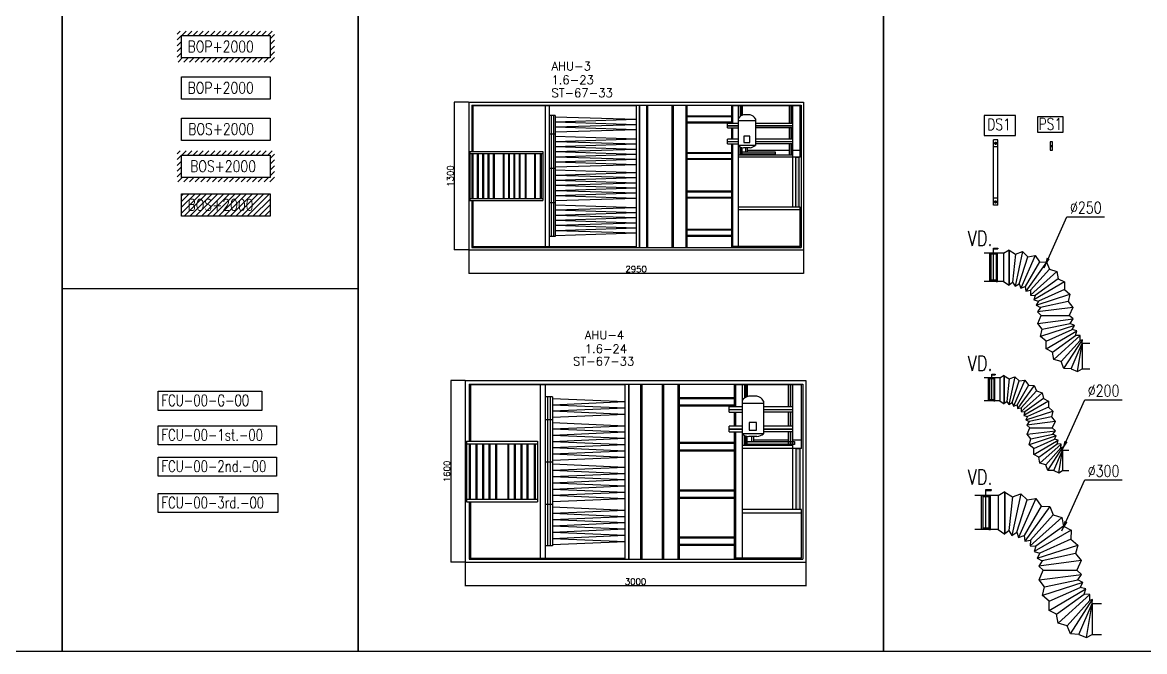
# Model space of a CAD drawing. Extents: x 462150 to 584251, y 35809 to 87318.
# Drawn here: x 555608 to 565491, y 73764 to 79301 of the extents above; entities that cross this region are included whole.
import ezdxf

# ---------------------------------------------------------------- set-up
doc = ezdxf.new("R2010")
doc.units = 0
doc.header["$LTSCALE"] = 500
doc.header["$MEASUREMENT"] = 0
doc.linetypes.add('HIDDEN', pattern=[0.375, 0.25, -0.125])
for name, color, linetype in [('AC-EQUIPMENT', 230, 'Continuous'), ('AC-SUPPORT', 124, 'Continuous'), ('AC-TEXT', 7, 'Continuous'), ('AC.REF.1ST.', 200, 'Continuous'), ('AC.REF.2ND.', 100, 'Continuous'), ('AC.REF.3RD.', 146, 'Continuous'), ('AC.REF.GR.', 222, 'Continuous'), ('BOTOM-OF-D-F-G', 7, 'Continuous'), ('EQP', 1, 'Continuous'), ('M_A_H_ARROW', 2, 'Continuous'), ('M_FLX', 2, 'Continuous'), ('MFP-TEXT', 11, 'Continuous'), ('PL-W-DIM', 161, 'Continuous'), ('PL-W-TEXT', 7, 'Continuous'), ('Text', 50, 'Continuous')]:
    doc.layers.add(name, color=color, linetype=linetype)
doc.styles.add('PL-W-DIM', font='romanc.shx', dxfattribs={"height": 55})
doc.styles.add('PL-W-TEXT1', font='romanc.shx', dxfattribs={"height": 0.3})
doc.styles.add('ROMANS', font='romans.shx', dxfattribs={"width": 0.8, "height": 100})
doc.styles.add('SECOND fainl$0$ROMANS', font='ROMANS.shx', dxfattribs={"width": 0.7, "height": 100})
doc.dimstyles.new('PL-W-DIM', dxfattribs={"dimscale": 0, "dimtxt": 55, "dimasz": 1, "dimexe": 2, "dimexo": 2, "dimgap": 10, "dimtad": 1, "dimdec": 0, "dimrnd": 5, "dimzin": 1, "dimdsep": 46, "dimtxsty": 'PL-W-DIM', "dimcen": 1, "dimdle": 0.025, "dimclrd": 256, "dimclre": 256, "dimclrt": 256, "dimadec": 0, "dimazin": 0, "dimtfac": 5, "dimtdec": 0, "dimtofl": 0, "dimtmove": 2, "dimatfit": 3, "dimfxl": 0, "dimtolj": 1, "dimtzin": 0, "dimarcsym": 0})
doc.dimstyles.new('SECOND fainl$0$DIM-100', dxfattribs={"dimscale": 100, "dimtxt": 100, "dimasz": 0.9, "dimexe": 0.3, "dimexo": 0.3, "dimgap": 0.3, "dimtad": 1, "dimdec": 0, "dimrnd": 10, "dimzin": 0, "dimdsep": 46, "dimtxsty": 'SECOND fainl$0$ROMANS', "dimcen": 0, "dimdle": 2, "dimclrd": 30, "dimclre": 30, "dimclrt": 7, "dimadec": 0, "dimazin": 0, "dimtfac": 1, "dimtdec": 0, "dimtix": 1, "dimtmove": 2, "dimatfit": 3, "dimfxl": 0, "dimtolj": 1, "dimtzin": 0, "dimarcsym": 0})

# ---------------------------------------------------------------- blocks, each defined once
blk = doc.blocks.new('77')
at = {"layer": 'AC-SUPPORT'}
h = blk.add_hatch(color=256, dxfattribs=at)
edge = h.paths.add_edge_path()
edge.add_ellipse((-0.2, 0.5), major_axis=(7.43, 7.43), ratio=1, start_angle=133.56712, end_angle=313.56712, ccw=False)
edge.add_ellipse((-0.2, 0.5), major_axis=(7.43, 7.43), ratio=1, start_angle=-46.43288, end_angle=133.56712, ccw=False)
at = {"layer": 'AC-SUPPORT', "linetype": 'HIDDEN'}
blk.add_lwpolyline([(35.6, 10.4), (35.6, -9.8), (-38.9, -9.8), (-38.9, 10.4)], close=True, dxfattribs=at)
blk = doc.blocks.new('R200')
for p, q in [((-26.9, -191.7), (-26.9, 34.3)), ((-26.9, 34.3), (3.7, 34.3)), ((-26.9, 28.6), (3.7, 28.6)), ((3.7, 34.3), (3.7, 28.6)), ((-9.1, -8.3), (-44.7, -8.3)), ((-9.1, -191.7), (-44.7, -191.7))]:
    blk.add_line(p, q)
for points in [[(-53.8, -200), (-53.8, 0), (-44.7, 0), (-44.7, -200)], [(0, -200), (0, 0), (-9.1, 0), (-9.1, -200)]]:
    blk.add_lwpolyline(points, close=True)
blk = doc.blocks.new('*D559')
at = {"layer": 'Defpoints', "color": 0}
for p in [(559413.6, 78599.6), (559538.3, 78599.6), (559538.3, 77299.6)]:
    blk.add_point(p, dxfattribs=at)
at = {"layer": 'PL-W-DIM', "lineweight": -2}
for p, q in [((559536.3, 78599.6), (559411.6, 78599.6)), ((559413.6, 77300.6), (559413.6, 78598.6)), ((559536.3, 77299.6), (559411.6, 77299.6))]:
    blk.add_line(p, q, dxfattribs=at)
at = {"layer": 'PL-W-DIM'}
for points in [[(559413.4, 78598.6), (559413.7, 78598.6), (559413.6, 78599.6)], [(559413.4, 77300.6), (559413.7, 77300.6), (559413.6, 77299.6)]]:
    blk.add_solid(points, dxfattribs=at)
at = {"layer": 'PL-W-DIM', "insert": (559376.1, 77949.6), "char_height": 55, "attachment_point": 5, "rotation": 90, "style": 'PL-W-DIM'}
blk.add_mtext('\\A1;1300', dxfattribs=at)
blk = doc.blocks.new('*D560')
at = {"layer": 'Defpoints', "color": 0}
for p in [(559383.5, 76149.8), (559508.2, 76149.8), (559508.2, 74549.6)]:
    blk.add_point(p, dxfattribs=at)
at = {"layer": 'PL-W-DIM', "lineweight": -2}
for p, q in [((559506.2, 76149.8), (559381.5, 76149.8)), ((559383.5, 74550.6), (559383.5, 76148.8)), ((559506.2, 74549.6), (559381.5, 74549.6))]:
    blk.add_line(p, q, dxfattribs=at)
at = {"layer": 'PL-W-DIM'}
for points in [[(559383.3, 76148.8), (559383.6, 76148.8), (559383.5, 76149.8)], [(559383.3, 74550.6), (559383.6, 74550.6), (559383.5, 74549.6)]]:
    blk.add_solid(points, dxfattribs=at)
at = {"layer": 'PL-W-DIM', "insert": (559346, 75349.7), "char_height": 55, "attachment_point": 5, "rotation": 90, "style": 'PL-W-DIM'}
blk.add_mtext('\\A1;1600', dxfattribs=at)
blk = doc.blocks.new('*D561')
at = {"layer": 'Defpoints', "color": 0}
for p in [(559508.2, 74549.6), (562507.8, 74549.8), (559508.2, 74342.4)]:
    blk.add_point(p, dxfattribs=at)
at = {"layer": 'PL-W-DIM', "lineweight": -2}
for p, q in [((559508.2, 74547.6), (559508.2, 74340.4)), ((562507.8, 74547.8), (562507.8, 74340.6)), ((562506.8, 74342.6), (559509.2, 74342.4))]:
    blk.add_line(p, q, dxfattribs=at)
at = {"layer": 'PL-W-DIM'}
for points in [[(559509.2, 74342.6), (559509.2, 74342.2), (559508.2, 74342.4)], [(562506.8, 74342.8), (562506.8, 74342.4), (562507.8, 74342.6)]]:
    blk.add_solid(points, dxfattribs=at)
at = {"layer": 'PL-W-DIM', "insert": (561008, 74380), "char_height": 55, "attachment_point": 5, "rotation": 0.00392, "style": 'PL-W-DIM'}
blk.add_mtext('\\A1;3000', dxfattribs=at)
blk = doc.blocks.new('*D562')
at = {"layer": 'Defpoints', "color": 0}
for p in [(559538.3, 77299.6), (562488.3, 77299.8), (559538.3, 77092.4)]:
    blk.add_point(p, dxfattribs=at)
at = {"layer": 'PL-W-DIM', "lineweight": -2}
for p, q in [((559538.3, 77297.6), (559538.3, 77090.4)), ((562488.3, 77297.8), (562488.3, 77090.6)), ((562487.3, 77092.6), (559539.3, 77092.4))]:
    blk.add_line(p, q, dxfattribs=at)
at = {"layer": 'PL-W-DIM'}
for points in [[(559539.3, 77092.6), (559539.3, 77092.3), (559538.3, 77092.4)], [(562487.3, 77092.8), (562487.3, 77092.4), (562488.3, 77092.6)]]:
    blk.add_solid(points, dxfattribs=at)
at = {"layer": 'PL-W-DIM', "insert": (561013.3, 77130), "char_height": 55, "attachment_point": 5, "rotation": 0.00324, "style": 'PL-W-DIM'}
blk.add_mtext('\\A1;2950', dxfattribs=at)

msp = doc.modelspace()

# ---------------------------------------------------------------- hatches: boundary and pattern name
h = msp.add_hatch()
h.set_pattern_fill('ANSI31', color=256, scale=285.714286, style=0)
h.set_pattern_definition([(45, (540670.135, 87038.92), (-25.253814, 25.253814), [])])
h.paths.add_polyline_path([(557827.3, 79224.4), (556971.6, 79224.4), (556971.6, 78951.8), (557827.3, 78951.8)])
h.paths.add_polyline_path([(557789.2, 79186.3), (557789.2, 78989.9), (557009.7, 78989.9), (557009.7, 79186.3)], flags=16)
h.paths.add_polyline_path([(557053.3, 79014.2), (557724.2, 79014.2), (557724.2, 79164.2), (557053.3, 79164.2)], flags=8)
h = msp.add_hatch()
h.set_pattern_fill('ANSI31', color=256, scale=285.714286, style=0)
h.set_pattern_definition([(45, (540670.135, 85985.86), (-25.253814, 25.253814), [])])
h.paths.add_polyline_path([(557827.3, 78171.3), (556971.6, 78171.3), (556971.6, 77898.7), (557827.3, 77898.7)])
h.paths.add_polyline_path([(557789.2, 78133.3), (557789.2, 77936.8), (557009.7, 77936.8), (557009.7, 78133.3)], flags=16)
h.paths.add_polyline_path([(557053.3, 77961.1), (557724.2, 77961.1), (557724.2, 78111.1), (557053.3, 78111.1)], flags=8)
h = msp.add_hatch()
h.set_pattern_fill('ANSI31', color=256, scale=285.714286, style=0)
h.set_pattern_definition([(45, (540670.135, 84871.574), (-25.253814, 25.253814), [])])
h.paths.add_polyline_path([(557789.2, 77792.8), (557009.7, 77792.8), (557009.7, 77596.4), (557789.2, 77596.4)])
h.paths.add_polyline_path([(557053.3, 77620.7), (557724.2, 77620.7), (557724.2, 77770.7), (557053.3, 77770.7)], flags=24)
at = {"layer": 'EQP'}
for points in [[(562236.3, 78143.3), (561928.6, 78143.3), (561928.6, 78163.3), (562236.3, 78163.3)], [(562445.7, 78114.7), (562445.7, 77676.7), (562418.4, 77676.7), (562418.4, 78114.7)], [(562408.8, 75588), (561968.5, 75588), (561968.5, 75612.5), (562408.8, 75612.5)], [(562455.5, 75552.7), (562455.5, 75013.7), (562421.8, 75013.7), (562421.8, 75552.7)]]:
    msp.add_hatch(color=256, dxfattribs=at).paths.add_polyline_path(points)

# ---------------------------------------------------------------- linework, layer by layer
msp.add_line((555958.7, 76959.3), (558565.6, 76959.3))
for points in [[(553351.8, 84745), (555958.7, 84745), (555958.7, 73764.2), (553351.8, 73764.2)], [(555958.7, 84745), (558565.6, 84745), (558565.6, 73764.2), (555958.7, 73764.2)], [(558565.6, 84745), (563191.5, 84745), (563191.5, 73764.2), (558565.6, 73764.2)], [(563191.5, 84745), (565798.4, 84745), (565798.4, 73764.2), (563191.5, 73764.2)]]:
    msp.add_lwpolyline(points, close=True)
at = {"layer": 'AC-SUPPORT'}
for p, q in [((564199.3, 78269.4, 0), (564159.3, 78269.4, 0)), ((564159.3, 77692.4, 0), (564159.3, 78269.4, 0)), ((564199.3, 78206.7, 0), (564159.3, 78206.7, 0)), ((564199.3, 77692.4, 0), (564199.3, 78269.4, 0)), ((564199.3, 77755.1, 0), (564159.3, 77755.1, 0)), ((564199.3, 77692.4, 0), (564159.3, 77692.4, 0))]:
    msp.add_line(p, q, dxfattribs=at)
at = {"layer": 'AC-SUPPORT', "const_width": 14.6, "elevation": 0}
for points in [[(564179.4, 78230.6, -1), (564179.4, 78245.2, -1)], [(564178.6, 77729.2, 1), (564178.6, 77714.6, 1)]]:
    msp.add_lwpolyline(points, format="xyb", close=True, dxfattribs=at)
at = {"layer": 'AC.REF.1ST.', "elevation": 0}
msp.add_lwpolyline([(556804.9, 75750.7), (557846.6, 75750.7), (557846.6, 75582.7), (556804.9, 75582.7)], close=True, dxfattribs=at)
at = {"layer": 'AC.REF.2ND.', "elevation": 0}
msp.add_lwpolyline([(556804.9, 75475), (557846.6, 75475), (557846.6, 75307), (556804.9, 75307)], close=True, dxfattribs=at)
at = {"layer": 'AC.REF.3RD.', "elevation": 0}
msp.add_lwpolyline([(556804.9, 75154.7), (557858.8, 75154.7), (557858.8, 74986.7), (556804.9, 74986.7)], close=True, dxfattribs=at)
at = {"layer": 'AC.REF.GR.', "elevation": 0}
msp.add_lwpolyline([(556804.9, 76054.8), (557716.8, 76054.8), (557716.8, 75886.8), (556804.9, 75886.8)], close=True, dxfattribs=at)
at = {"layer": 'BOTOM-OF-D-F-G', "color": 7, "elevation": 0}
for points in [[(557009.7, 79186.3), (557789.2, 79186.3), (557789.2, 78989.9), (557009.7, 78989.9)], [(557009.7, 78823.3), (557789.2, 78823.3), (557789.2, 78626.8), (557009.7, 78626.8)], [(557009.7, 78460.2), (557789.2, 78460.2), (557789.2, 78263.8), (557009.7, 78263.8)], [(557009.7, 78133.3), (557789.2, 78133.3), (557789.2, 77936.8), (557009.7, 77936.8)], [(557009.7, 77792.8), (557789.2, 77792.8), (557789.2, 77596.4), (557009.7, 77596.4)]]:
    msp.add_lwpolyline(points, close=True, dxfattribs=at)
at = {"layer": 'EQP'}
for p, q in [((559538.3, 78599.8), (559538.3, 77299.8)), ((559538.3, 78599.8), (562488.3, 78599.8)), ((559566.8, 78574.5), (559566.8, 78166.5)), ((559566.8, 78574.5), (562465.7, 78574.5)), ((559576.2, 78568.7), (559576.2, 78166.5)), ((561018.7, 78568.7), (559576.2, 78568.7)), ((560215.3, 77326.9), (560215.3, 78568.7)), ((560251.4, 77326.9), (560251.4, 78568.7)), ((561017.7, 77326.9), (561017.7, 78568.7)), ((561043, 77321.1), (561043, 78574.5)), ((561045.6, 77321.1), (561045.6, 78574.5)), ((561106.4, 77321.1), (561106.4, 78568.7)), ((561109, 77321.1), (561109, 78568.7)), ((561117.1, 77321.1), (561117.1, 78574.5)), ((561331.2, 77321.1), (561331.2, 78568.7)), ((561333.8, 77321.1), (561333.8, 78568.7)), ((561342, 77321.1), (561342, 78574.5)), ((561454.1, 77321.1), (561454.1, 78574.5)), ((561462.2, 77321.1), (561462.2, 78574.5)), ((561856.5, 78412.2), (561856.5, 78568.7)), ((561864.6, 78412.2), (561864.6, 78574.5)), ((562457.4, 78568.7), (561864.6, 78568.7)), ((561910.4, 78568.7), (561910.4, 77328.9)), ((561928.6, 78568.7), (561928.6, 78474.4)), ((561937.6, 78568.7), (561937.6, 78480.4)), ((561941.2, 78568.7), (561941.2, 78482.3)), ((561947.9, 78568.7), (561947.9, 78485.1)), ((562363.1, 78412.2), (562363.1, 78568.7)), ((562378.2, 78412.2), (562378.2, 78568.7)), ((562381.5, 78412.2), (562381.5, 78568.7)), ((562394.1, 77676.7), (562394.1, 78568.7)), ((562457.4, 78114.7), (562457.4, 78568.7)), ((562465.7, 78574.5), (562465.7, 77321.1)), ((562488.3, 78599.8), (562488.3, 77299.8)), ((560299.8, 78482.6), (560251.4, 78482.6)), ((560264.9, 78482.6), (560264.9, 77417)), ((560284.3, 78482.6), (560284.3, 77417)), ((560299.8, 78482.6), (560299.8, 77417)), ((560299.8, 78472), (561017.7, 78449.5)), ((561462.2, 78479.5), (561856.5, 78479.5)), ((561462.2, 78472.2), (561856.5, 78472.2)), ((562016.2, 78487.8), (561957.9, 78487.8)), ((562016.2, 78487.8), (561957.9, 78487.8)), ((560299.8, 78427), (561017.7, 78449.5)), ((560299.8, 78427), (561017.7, 78404.6)), ((560299.8, 78382.1), (561017.7, 78404.6)), ((560299.8, 78382.1), (561017.7, 78359.7)), ((561462.2, 78425.6), (561856.5, 78425.6)), ((561462.2, 78418.4), (561856.5, 78418.4)), ((561910.4, 78412.2), (561817.7, 78412.2)), ((561817.7, 78372.6), (561817.7, 78412.2)), ((561817.7, 78393.4), (561910.4, 78393.4)), ((561817.7, 78391.5), (561910.4, 78391.5)), ((561817.7, 78372.6), (561910.4, 78372.6)), ((561856.5, 78273), (561856.5, 78372.6)), ((561864.6, 78273), (561864.6, 78372.6)), ((562063.7, 78436.2), (561910.4, 78436.2)), ((562063.7, 78436.2), (561910.4, 78436.2)), ((562063.7, 78452.8), (562063.7, 78219)), ((562063.7, 78436.2), (562063.7, 78219)), ((562394.1, 78412.2), (562063.7, 78412.2)), ((562063.7, 78393.4), (562394.1, 78393.4)), ((562063.7, 78391.5), (562394.1, 78391.5)), ((562394.1, 78372.6), (562063.7, 78372.6)), ((562363.1, 78273), (562363.1, 78372.6)), ((562378.2, 78273), (562378.2, 78372.6)), ((562381.5, 78273), (562381.5, 78372.6)), ((560299.8, 78318.4), (560251.4, 78318.4)), ((560299.8, 78337.2), (561017.7, 78359.7)), ((560299.8, 78299.4), (561017.7, 78276.9)), ((560299.8, 78254.4), (561017.7, 78276.9)), ((561910.4, 78273), (561817.7, 78273)), ((561817.7, 78233.4), (561817.7, 78273)), ((562394.1, 78273), (562063.7, 78273)), ((560299.8, 78254.4), (561017.7, 78232)), ((560299.8, 78209.5), (561017.7, 78232)), ((560299.8, 78209.5), (561017.7, 78187)), ((560299.8, 78164.6), (561017.7, 78187)), ((561817.7, 78254.1), (561910.4, 78254.1)), ((561817.7, 78252.2), (561910.4, 78252.2)), ((561817.7, 78233.4), (561910.4, 78233.4)), ((561856.5, 77326.9), (561856.5, 78233.4)), ((561864.6, 77321.1), (561864.6, 78233.4)), ((562063.7, 78219), (561910.4, 78219)), ((562063.7, 78219), (561910.4, 78219)), ((561928.6, 78134.5), (561928.6, 78206.8)), ((561937.6, 78134.5), (561937.6, 78203.1)), ((561941.2, 78134.5), (561941.2, 78201.9)), ((561947.9, 78134.5), (561947.9, 78200.3)), ((562016.2, 78199), (561957.9, 78199)), ((562016.2, 78199), (561957.9, 78199)), ((561980.1, 78163.3), (561980.1, 78199)), ((561994.3, 78163.3), (561994.3, 78199)), ((562363.1, 78172.9), (561994.3, 78172.9)), ((562063.7, 78254.1), (562394.1, 78254.1)), ((562063.7, 78252.2), (562394.1, 78252.2)), ((562394.1, 78233.4), (562063.7, 78233.4)), ((562363.1, 78134.5), (562363.1, 78233.4)), ((562378.2, 78134.5), (562378.2, 78233.4)), ((562381.5, 78134.5), (562381.5, 78233.4)), ((562457.4, 78172.9), (562394.1, 78172.9)), ((559547.6, 78166.5), (559547.6, 77733.1)), ((559547.6, 78166.5), (560192, 78166.5)), ((559547.6, 78147.6), (560192, 78147.6)), ((559566.8, 78147.6), (559566.8, 77752)), ((559573.5, 78147.6), (559573.5, 77752)), ((559613.7, 78147.6), (559613.7, 77752)), ((559620.5, 78147.6), (559620.5, 77752)), ((559660.7, 78147.6), (559660.7, 77752)), ((559667.5, 78147.6), (559667.5, 77752)), ((559707.6, 78147.6), (559707.6, 77752)), ((559714.4, 78147.6), (559714.4, 77752)), ((559754.6, 78147.6), (559754.6, 77752)), ((559761.4, 78147.6), (559761.4, 77752)), ((559841.6, 78147.6), (559841.6, 77752)), ((559848.3, 78147.6), (559848.3, 77752)), ((559888.5, 78147.6), (559888.5, 77752)), ((559895.3, 78147.6), (559895.3, 77752)), ((559935.5, 78147.6), (559935.5, 77752)), ((559942.3, 78147.6), (559942.3, 77752)), ((559982.4, 78147.6), (559982.4, 77752)), ((559989.2, 78147.6), (559989.2, 77752)), ((560036.2, 78147.6), (560036.2, 77752)), ((560043, 78147.6), (560043, 77752)), ((560117, 78147.6), (560117, 77752)), ((560123.8, 78147.6), (560123.8, 77752)), ((560169, 78147.6), (560169, 77752)), ((560175.7, 78147.6), (560175.7, 77752)), ((560192, 78166.5), (560192, 77733.1)), ((560299.8, 78164.6), (561017.7, 78142.1)), ((560299.8, 78119.7), (561017.7, 78142.1)), ((560299.8, 78119.7), (561017.7, 78097.2)), ((560299.8, 78074.7), (561017.7, 78097.2)), ((560299.8, 78074.7), (561017.7, 78052.3)), ((561462.2, 78157.8), (561856.5, 78157.8)), ((561462.2, 78150.6), (561856.5, 78150.6)), ((561462.2, 78103.9), (561856.5, 78103.9)), ((561462.2, 78096.7), (561856.5, 78096.7)), ((562394.1, 78134.5), (561910.4, 78134.5)), ((562457.4, 78114.7), (561910.4, 78114.7)), ((560299.8, 78015.6), (560251.4, 78015.6)), ((560299.8, 78029.8), (561017.7, 78052.3)), ((560299.8, 78003.3), (561017.7, 77980.8)), ((560299.8, 77958.4), (561017.7, 77980.8)), ((560299.8, 77958.4), (561017.7, 77935.9)), ((560299.8, 77913.5), (561017.7, 77935.9)), ((560299.8, 77913.5), (561017.7, 77891)), ((560299.8, 77868.5), (561017.7, 77891)), ((560299.8, 77868.5), (561017.7, 77846.1)), ((560299.8, 77823.6), (561017.7, 77846.1)), ((560299.8, 77823.6), (561017.7, 77801.1)), ((560299.8, 77778.7), (561017.7, 77801.1)), ((560299.8, 77778.7), (561017.7, 77756.2)), ((561462.2, 77818.6), (561856.5, 77818.6)), ((561462.2, 77811.3), (561856.5, 77811.3)), ((559547.6, 77752), (560192, 77752)), ((559547.6, 77733.1), (560192, 77733.1)), ((559566.8, 77733.1), (559566.8, 77321.1)), ((559576.2, 77733.1), (559576.2, 77326.9)), ((560299.8, 77713.1), (560251.4, 77713.1)), ((560299.8, 77733.8), (561017.7, 77756.2)), ((560299.8, 77695.6), (561017.7, 77673.2)), ((561462.2, 77764.7), (561856.5, 77764.7)), ((561462.2, 77757.5), (561856.5, 77757.5)), ((560299.8, 77650.7), (561017.7, 77673.2)), ((560299.8, 77650.7), (561017.7, 77628.3)), ((560299.8, 77605.8), (561017.7, 77628.3)), ((560299.8, 77605.8), (561017.7, 77583.3)), ((560299.8, 77560.9), (561017.7, 77583.3)), ((562457.4, 77676.7), (561910.4, 77676.7)), ((562457.4, 77651.6), (561910.4, 77651.6)), ((562457.4, 77328.9), (562457.4, 77676.7)), ((560299.8, 77560.9), (561017.7, 77538.4)), ((560299.8, 77515.9), (561017.7, 77538.4)), ((560299.8, 77515.9), (561017.7, 77493.5)), ((560299.8, 77471), (561017.7, 77493.5)), ((561462.2, 77482.7), (561856.5, 77482.7)), ((560299.8, 77417), (560251.4, 77417)), ((560299.8, 77471), (561017.7, 77448.6)), ((560299.8, 77426.1), (561017.7, 77448.6)), ((561462.2, 77475.5), (561856.5, 77475.5)), ((561462.2, 77428.8), (561856.5, 77428.8)), ((561462.2, 77421.6), (561856.5, 77421.6)), ((559538.3, 77299.8), (562488.3, 77299.8)), ((559566.8, 77321.1), (562465.7, 77321.1)), ((561018.7, 77326.9), (559576.2, 77326.9)), ((562457.4, 77328.9), (561864.6, 77328.9)), ((559508.6, 76149.8), (559508.6, 74549.8)), ((559508.6, 76149.8), (562507.8, 76149.8)), ((559543.7, 76118.6), (559543.7, 75616.5)), ((559543.7, 76118.6), (562480.1, 76118.6)), ((559555.3, 76111.5), (559555.3, 75616.5)), ((560917.9, 76111.5), (559555.3, 76111.5)), ((560171.6, 74583.1), (560171.6, 76111.5)), ((560216, 74583.1), (560216, 76111.5)), ((560916.6, 74583.1), (560916.6, 76111.5)), ((560947.8, 74576), (560947.8, 76118.6)), ((560951, 74576), (560951, 76118.6)), ((561053.3, 74576), (561053.3, 76111.5)), ((561056.6, 74576), (561056.6, 76111.5)), ((561066.6, 74576), (561066.6, 76118.6)), ((561244.2, 74576), (561244.2, 76111.5)), ((561247.4, 74576), (561247.4, 76111.5)), ((561257.4, 74576), (561257.4, 76118.6)), ((561384.6, 74576), (561384.6, 76118.6)), ((561394.6, 74576), (561394.6, 76118.6)), ((561879.9, 75918.9), (561879.9, 76111.5)), ((561889.8, 75918.9), (561889.8, 76118.6)), ((562469.9, 76111.5), (561889.8, 76111.5)), ((561946.1, 76111.5), (561946.1, 74585.6)), ((561968.5, 76111.5), (561968.5, 75995.4)), ((561979.6, 76111.5), (561979.6, 76002.8)), ((561984.1, 76111.5), (561984.1, 76005.1)), ((561992.4, 76111.5), (561992.4, 76008.6)), ((562353.8, 75918.9), (562353.8, 76111.5)), ((562372.4, 75918.9), (562372.4, 76111.5)), ((562376.4, 75918.9), (562376.4, 76111.5)), ((562391.9, 75013.7), (562391.9, 76111.5)), ((562469.9, 75552.7), (562469.9, 76111.5)), ((562480.1, 76118.6), (562480.1, 74576)), ((562507.8, 76149.8), (562507.8, 74549.8)), ((560275.6, 76005.5), (560216, 76005.5)), ((560232.7, 76005.5), (560232.7, 74694.1)), ((560256.6, 76005.5), (560256.6, 74694.1)), ((560275.6, 76005.5), (560275.6, 74694.1)), ((561394.6, 76001.7), (561879.9, 76001.7)), ((562076.4, 76011.9), (562004.6, 76011.9)), ((562076.4, 76011.9), (562004.6, 76011.9)), ((560275.6, 75992.4), (560916.6, 75964.8)), ((560275.6, 75937.1), (560916.6, 75964.8)), ((560275.6, 75937.1), (560916.6, 75909.5)), ((560275.6, 75881.9), (560916.6, 75909.5)), ((561394.6, 75992.8), (561879.9, 75992.8)), ((561394.6, 75935.4), (561879.9, 75935.4)), ((561394.6, 75926.5), (561879.9, 75926.5)), ((561832, 75870.2), (561832, 75918.9)), ((561946.1, 75918.9), (561832, 75918.9)), ((562134.8, 75948.5), (561946.1, 75948.5)), ((562134.8, 75948.5), (561946.1, 75948.5)), ((562134.8, 75968.8), (562134.8, 75681.1)), ((562134.8, 75948.5), (562134.8, 75681.1)), ((562391.9, 75918.9), (562134.8, 75918.9)), ((560275.6, 75803.4), (560216, 75803.4)), ((560275.6, 75881.9), (560916.6, 75854.2)), ((560275.6, 75826.6), (560916.6, 75854.2)), ((561832, 75895.7), (561946.1, 75895.7)), ((561832, 75893.4), (561946.1, 75893.4)), ((561832, 75870.2), (561946.1, 75870.2)), ((561879.9, 75747.5), (561879.9, 75870.2)), ((561889.8, 75747.5), (561889.8, 75870.2)), ((562134.8, 75895.7), (562391.9, 75895.7)), ((562134.8, 75893.4), (562391.9, 75893.4)), ((562391.9, 75870.2), (562134.8, 75870.2)), ((562353.8, 75747.5), (562353.8, 75870.2)), ((562372.4, 75747.5), (562372.4, 75870.2)), ((562376.4, 75747.5), (562376.4, 75870.2)), ((560275.6, 75780), (560916.6, 75752.3)), ((560275.6, 75724.7), (560916.6, 75752.3)), ((560275.6, 75724.7), (560916.6, 75697.1)), ((561832, 75698.8), (561832, 75747.5)), ((561946.1, 75747.5), (561832, 75747.5)), ((561832, 75724.3), (561946.1, 75724.3)), ((561832, 75722), (561946.1, 75722)), ((562391.9, 75747.5), (562134.8, 75747.5)), ((562134.8, 75724.3), (562391.9, 75724.3)), ((562134.8, 75722), (562391.9, 75722)), ((559520.1, 75616.5), (559520.1, 75083.1)), ((559520.1, 75616.5), (560142.9, 75616.5)), ((560142.9, 75616.5), (560142.9, 75083.1)), ((560275.6, 75669.4), (560916.6, 75697.1)), ((560275.6, 75669.4), (560916.6, 75641.8)), ((560275.6, 75614.1), (560916.6, 75641.8)), ((560275.6, 75614.1), (560916.6, 75586.5)), ((561394.6, 75605.8), (561879.9, 75605.8)), ((561832, 75698.8), (561946.1, 75698.8)), ((561879.9, 74583.1), (561879.9, 75698.8)), ((561889.8, 74576), (561889.8, 75698.8)), ((562134.8, 75681.1), (561946.1, 75681.1)), ((562134.8, 75681.1), (561946.1, 75681.1)), ((561968.5, 75577.1), (561968.5, 75666.1)), ((561979.6, 75577.1), (561979.6, 75661.5)), ((561984.1, 75577.1), (561984.1, 75660.1)), ((561992.4, 75577.1), (561992.4, 75658.1)), ((562076.4, 75656.5), (562004.6, 75656.5)), ((562076.4, 75656.5), (562004.6, 75656.5)), ((562032, 75612.5), (562032, 75656.5)), ((562049.5, 75612.5), (562049.5, 75656.5)), ((562353.8, 75624.4), (562049.5, 75624.4)), ((562391.9, 75698.8), (562134.8, 75698.8)), ((562353.8, 75577.1), (562353.8, 75698.8)), ((562372.4, 75577.1), (562372.4, 75698.8)), ((562376.4, 75577.1), (562376.4, 75698.8)), ((562469.9, 75624.4), (562391.9, 75624.4)), ((559520.1, 75593.2), (560142.9, 75593.2)), ((559543.7, 75593.2), (559543.7, 75106.3)), ((559552, 75593.2), (559552, 75106.3)), ((559601.5, 75593.2), (559601.5, 75106.3)), ((559609.8, 75593.2), (559609.8, 75106.3)), ((559659.3, 75593.2), (559659.3, 75106.3)), ((559667.6, 75593.2), (559667.6, 75106.3)), ((559717.1, 75593.2), (559717.1, 75106.3)), ((559725.4, 75593.2), (559725.4, 75106.3)), ((559774.9, 75593.2), (559774.9, 75106.3)), ((559783.2, 75593.2), (559783.2, 75106.3)), ((559881.9, 75593.2), (559881.9, 75106.3)), ((559890.3, 75593.2), (559890.3, 75106.3)), ((559939.7, 75593.2), (559939.7, 75106.3)), ((559948.1, 75593.2), (559948.1, 75106.3)), ((559997.5, 75593.2), (559997.5, 75106.3)), ((560005.9, 75593.2), (560005.9, 75106.3)), ((560050.7, 75593.2), (560050.7, 75106.3)), ((560059, 75593.2), (560059, 75106.3)), ((560114.6, 75593.2), (560114.6, 75106.3)), ((560123, 75593.2), (560123, 75106.3)), ((560275.6, 75558.8), (560916.6, 75586.5)), ((560275.6, 75558.8), (560916.6, 75531.2)), ((560275.6, 75503.5), (560916.6, 75531.2)), ((561394.6, 75596.9), (561879.9, 75596.9)), ((561394.6, 75539.5), (561879.9, 75539.5)), ((561394.6, 75530.6), (561879.9, 75530.6)), ((562391.9, 75577.1), (561946.1, 75577.1)), ((562469.9, 75552.7), (561946.1, 75552.7)), ((560275.6, 75430.8), (560216, 75430.8)), ((560275.6, 75503.5), (560916.6, 75475.9)), ((560275.6, 75448.2), (560916.6, 75475.9)), ((560275.6, 75415.6), (560916.6, 75388)), ((560275.6, 75360.3), (560916.6, 75388)), ((560275.6, 75360.3), (560916.6, 75332.7)), ((560275.6, 75305), (560916.6, 75332.7)), ((560275.6, 75305), (560916.6, 75277.4)), ((560275.6, 75249.7), (560916.6, 75277.4)), ((560275.6, 75249.7), (560916.6, 75222.1)), ((560275.6, 75194.5), (560916.6, 75222.1)), ((560275.6, 75194.5), (560916.6, 75166.8)), ((560275.6, 75139.2), (560916.6, 75166.8)), ((560275.6, 75139.2), (560916.6, 75111.5)), ((560275.6, 75083.9), (560916.6, 75111.5)), ((561394.6, 75188.2), (561879.9, 75188.2)), ((561394.6, 75179.4), (561879.9, 75179.4)), ((561394.6, 75122), (561879.9, 75122)), ((561394.6, 75113.1), (561879.9, 75113.1)), ((559520.1, 75106.3), (560142.9, 75106.3)), ((559520.1, 75083.1), (560142.9, 75083.1)), ((559543.7, 75083.1), (559543.7, 74576)), ((559555.3, 75083.1), (559555.3, 74583.1)), ((560275.6, 75058.4), (560216, 75058.4)), ((560275.6, 75037), (560916.6, 75009.3)), ((562469.9, 75013.7), (561946.1, 75013.7)), ((562469.9, 74585.6), (562469.9, 75013.7)), ((560275.6, 74981.7), (560916.6, 75009.3)), ((560275.6, 74981.7), (560916.6, 74954)), ((560275.6, 74926.4), (560916.6, 74954)), ((560275.6, 74926.4), (560916.6, 74898.7)), ((562469.9, 74982.8), (561946.1, 74982.8)), ((560275.6, 74871.1), (560916.6, 74898.7)), ((560275.6, 74871.1), (560916.6, 74843.4)), ((560275.6, 74815.8), (560916.6, 74843.4)), ((560275.6, 74815.8), (560916.6, 74788.1)), ((560275.6, 74760.5), (560916.6, 74788.1)), ((560275.6, 74760.5), (560916.6, 74732.9)), ((560275.6, 74705.2), (560916.6, 74732.9)), ((561394.6, 74774.9), (561879.9, 74774.9)), ((561394.6, 74766), (561879.9, 74766)), ((560275.6, 74694.1), (560216, 74694.1)), ((561394.6, 74708.6), (561879.9, 74708.6)), ((561394.6, 74699.7), (561879.9, 74699.7)), ((559508.6, 74549.8), (562507.8, 74549.8)), ((559543.7, 74576), (562480.1, 74576)), ((560917.9, 74583.1), (559555.3, 74583.1)), ((562469.9, 74585.6), (561889.8, 74585.6))]:
    msp.add_line(p, q, dxfattribs=at)
for points in [[(561961, 78245), (562013, 78245), (562013, 78300), (561961, 78300)], [(562236.3, 78143.3), (561928.6, 78143.3), (561928.6, 78163.3), (562236.3, 78163.3)], [(562445.7, 78114.7), (562445.7, 77676.7), (562418.4, 77676.7), (562418.4, 78114.7)], [(562008.5, 75713.1), (562072.5, 75713.1), (562072.5, 75780.8), (562008.5, 75780.8)], [(562408.8, 75588), (561968.5, 75588), (561968.5, 75612.5), (562408.8, 75612.5)], [(562455.5, 75552.7), (562455.5, 75013.7), (562421.8, 75013.7), (562421.8, 75552.7)]]:
    msp.add_lwpolyline(points, close=True, dxfattribs=at)
for centre, radius, start, end in [((561970.9, 78420.4), 68.7, 100.9408, 151.83738), ((562003.1, 78420.4), 68.7, 28.16262, 79.0592), ((561963.1, 78278), 79.1, 228.17746, 266.19323), ((562007.3, 78286.7), 88.1, 275.80733, 309.82198), ((562020.7, 75928.9), 84.5, 100.9408, 151.83738), ((562060.3, 75928.9), 84.5, 28.16262, 79.0592), ((562011.1, 75753.7), 97.4, 228.17746, 266.19323), ((562065.4, 75764.4), 108.4, 275.80733, 309.82198)]:
    msp.add_arc(centre, radius, start, end, dxfattribs=at)
at = {"layer": 'M_A_H_ARROW'}
for points in [[(564352.8, 79220.8, 0, 80, 0), (564352.8, 79060.8, 0, 0, 0), (564352.8, 78740.8, 0, 0, 0)], [(563924.2, 79080.2, 0, 80, 0), (564037.4, 78967, 0, 0, 0), (564263.7, 78740.8, 0, 0, 0)], [(564781.3, 79080.2, 0, 80, 0), (564668.2, 78967, 0, 0, 0), (564441.9, 78740.8, 0, 0, 0)]]:
    msp.add_lwpolyline(points, format="xyseb", dxfattribs=at)
at = {"layer": 'M_FLX'}
for p, q in [((564249.5, 77272, 0), (564299.2, 77301.4, 0)), ((564299.2, 76988.9, 0), (564299.2, 77301.4, 0)), ((564299.2, 77297, 0), (564354.8, 77262.9, 0)), ((564299.2, 77297, 0), (564299.2, 76993.3, 0)), ((564299.2, 76993.3, 0), (564299.2, 77297, 0)), ((564416.1, 77284.7, 0), (564351.1, 76979.1, 0)), ((564354.8, 77262.9, 0), (564416.1, 77284.7, 0)), ((564416.1, 77284.7, 0), (564463.3, 77239.8, 0)), ((564249.5, 77272, 0), (564079.4, 77272, 0)), ((564249.5, 77272, 0), (564249.5, 77022, 0)), ((564249.5, 77272, 0), (564249.5, 77145.2, 0)), ((564249.5, 77263.9, 0), (564249.5, 77026.4, 0)), ((564354.8, 77262.9, 0), (564328.6, 77014.2, 0)), ((564386.1, 77002, 0), (564463.3, 77239.8, 0)), ((564527.4, 77248.7, 0), (564400.6, 76963, 0)), ((564566.2, 77193.8, 0), (564440.5, 76977.7, 0)), ((564628.7, 77190.4, 0), (564445.6, 76937.1, 0)), ((564463.3, 77239.8, 0), (564527.4, 77248.7, 0)), ((564527.4, 77248.7, 0), (564566.2, 77193.8, 0)), ((564566.2, 77193.8, 0), (564628.7, 77190.4, 0)), ((564628.7, 77190.4, 0), (564653.7, 77130.2, 0)), ((564718.1, 77109.9, 0), (564485.3, 76901.4, 0)), ((564653.7, 77130.2, 0), (564486.8, 76944, 0)), ((564653.7, 77130.2, 0), (564718.1, 77109.9, 0)), ((564718.1, 77109.9, 0), (564729.7, 77045.8, 0)), ((564249.5, 77022, 0), (564079.4, 77022, 0)), ((564249.5, 77022, 0), (564299.2, 76988.9, 0)), ((564299.2, 76993.3, 0), (564328.6, 77014.2, 0)), ((564328.6, 77014.2, 0), (564351.1, 76979.1, 0)), ((564351.1, 76979.1, 0), (564386.1, 77002, 0)), ((564386.1, 77002, 0), (564400.6, 76963, 0)), ((564785.4, 77017.3, 0), (564515.3, 76860.2, 0)), ((564729.7, 77045.8, 0), (564527.1, 76899.3, 0)), ((564729.7, 77045.8, 0), (564785.4, 77017.3, 0)), ((564785.4, 77017.3, 0), (564784.7, 76950.1, 0)), ((564400.6, 76963, 0), (564440.5, 76977.7, 0)), ((564440.5, 76977.7, 0), (564445.6, 76937.1, 0)), ((564445.6, 76937.1, 0), (564486.8, 76944, 0)), ((564486.8, 76944, 0), (564485.3, 76901.4, 0)), ((564485.3, 76901.4, 0), (564527.1, 76899.3, 0)), ((564527.1, 76899.3, 0), (564515.3, 76860.2, 0)), ((564536.9, 76811.8, 0), (564834.1, 76908.4, 0)), ((564784.7, 76950.1, 0), (564556.2, 76848.6, 0)), ((564784.7, 76950.1, 0), (564834.1, 76908.4, 0)), ((564834.1, 76908.4, 0), (564818.8, 76845, 0)), ((564515.3, 76860.2, 0), (564556.2, 76848.6, 0)), ((564556.2, 76848.6, 0), (564536.9, 76811.8, 0)), ((564536.9, 76811.8, 0), (564574.3, 76793, 0)), ((564859.1, 76793.5, 0), (564547.8, 76754.2, 0)), ((564574.3, 76793, 0), (564547.8, 76754.2, 0)), ((564818.8, 76845, 0), (564574.3, 76793, 0)), ((564818.8, 76845, 0), (564858.6, 76793.5, 0)), ((564858.6, 76793.5, 0), (564828.3, 76723, 0)), ((564547.8, 76754.2, 0), (564581, 76723, 0)), ((564550.1, 76652.5, 0), (564861.5, 76691.8, 0)), ((564550.7, 76652.5, 0), (564581, 76723, 0)), ((564581, 76723, 0), (564828.3, 76723, 0)), ((564861.5, 76691.8, 0), (564828.3, 76723, 0)), ((564835, 76653, 0), (564861.5, 76691.8, 0)), ((564590.5, 76601, 0), (564550.7, 76652.5, 0)), ((564872.4, 76634.2, 0), (564575.1, 76537.7, 0)), ((564575.1, 76537.7, 0), (564590.5, 76601, 0)), ((564590.5, 76601, 0), (564835, 76653, 0)), ((564624.5, 76496, 0), (564853.1, 76597.4, 0)), ((564872.4, 76634.2, 0), (564835, 76653, 0)), ((564853.1, 76597.4, 0), (564872.4, 76634.2, 0)), ((564894, 76585.8, 0), (564853.1, 76597.4, 0)), ((564624.5, 76496, 0), (564575.1, 76537.7, 0)), ((564623.8, 76428.8, 0), (564894, 76585.8, 0)), ((564623.8, 76428.8, 0), (564624.5, 76496, 0)), ((564679.6, 76400.3, 0), (564882.2, 76546.7, 0)), ((564691.2, 76336.1, 0), (564923.9, 76544.7, 0)), ((564755.6, 76315.9, 0), (564922.4, 76502, 0)), ((564780.6, 76255.6, 0), (564943.8, 76508.9, 0)), ((564882.2, 76546.7, 0), (564894, 76585.8, 0)), ((564923.9, 76544.7, 0), (564882.2, 76546.7, 0)), ((564922.4, 76502, 0), (564923.9, 76544.7, 0)), ((564943.8, 76508.9, 0), (564922.4, 76502, 0)), ((564940.6, 76478.9, 0), (564943.8, 76508.9, 0)), ((564679.6, 76400.3, 0), (564623.8, 76428.8, 0)), ((564691.2, 76336.1, 0), (564679.6, 76400.3, 0)), ((564843.1, 76252.2, 0), (564940.6, 76478.9, 0)), ((564898.9, 76229.7, 0), (564940.6, 76478.9, 0)), ((564940.6, 76478.9, 0), (565008.8, 76478.9, 0)), ((564940.6, 76478.9, 0), (564940.6, 76252.2, 0)), ((564755.6, 76315.9, 0), (564691.2, 76336.1, 0)), ((564780.6, 76255.6, 0), (564755.6, 76315.9, 0)), ((564215.5, 76172.2, 0), (564255.2, 76195.7, 0)), ((564255.2, 75945.7, 0), (564255.2, 76195.7, 0)), ((564843.1, 76252.2, 0), (564780.6, 76255.6, 0)), ((564843.1, 76252.2, 0), (564898.9, 76229.7, 0)), ((564898.9, 76229.7, 0), (564940.6, 76252.2, 0)), ((564940.6, 76252.2, 0), (565008.8, 76252.2, 0)), ((564215.5, 76172.2, 0), (564079.4, 76172.2, 0)), ((564215.5, 76172.2, 0), (564215.5, 75972.2, 0)), ((564215.5, 76172.2, 0), (564215.5, 76070.8, 0)), ((564215.5, 76165.7, 0), (564215.5, 75975.7, 0)), ((564255.2, 76192.2, 0), (564299.8, 76164.9, 0)), ((564255.2, 76192.2, 0), (564255.2, 75949.2, 0)), ((564255.2, 75949.2, 0), (564255.2, 76192.2, 0)), ((564299.8, 76164.9, 0), (564278.8, 75966, 0)), ((564348.8, 76182.4, 0), (564296.8, 75937.9, 0)), ((564299.8, 76164.9, 0), (564348.8, 76182.4, 0)), ((564324.7, 75956.2, 0), (564386.5, 76146.5, 0)), ((564437.8, 76153.6, 0), (564336.4, 75925.1, 0)), ((564348.8, 76182.4, 0), (564386.5, 76146.5, 0)), ((564468.8, 76109.7, 0), (564368.3, 75936.8, 0)), ((564518.8, 76106.9, 0), (564372.4, 75904.3, 0)), ((564386.5, 76146.5, 0), (564437.8, 76153.6, 0)), ((564437.8, 76153.6, 0), (564468.8, 76109.7, 0)), ((564468.8, 76109.7, 0), (564518.8, 76106.9, 0)), ((564518.8, 76106.9, 0), (564538.8, 76058.8, 0)), ((564590.3, 76042.6, 0), (564404.2, 75875.7, 0)), ((564538.8, 76058.8, 0), (564405.4, 75909.8, 0)), ((564538.8, 76058.8, 0), (564590.3, 76042.6, 0)), ((564590.3, 76042.6, 0), (564599.6, 75991.2, 0)), ((564215.5, 75972.2, 0), (564079.4, 75972.2, 0)), ((564215.5, 75972.2, 0), (564255.2, 75945.7, 0)), ((564255.2, 75949.2, 0), (564278.8, 75966, 0)), ((564278.8, 75966, 0), (564296.8, 75937.9, 0)), ((564296.8, 75937.9, 0), (564324.7, 75956.2, 0)), ((564324.7, 75956.2, 0), (564336.4, 75925.1, 0)), ((564336.4, 75925.1, 0), (564368.3, 75936.8, 0)), ((564368.3, 75936.8, 0), (564372.4, 75904.3, 0)), ((564372.4, 75904.3, 0), (564405.4, 75909.8, 0)), ((564405.4, 75909.8, 0), (564404.2, 75875.7, 0)), ((564644.2, 75968.4, 0), (564428.1, 75842.8, 0)), ((564599.6, 75991.2, 0), (564437.6, 75874.1, 0)), ((564643.7, 75914.7, 0), (564460.9, 75833.5, 0)), ((564599.6, 75991.2, 0), (564644.2, 75968.4, 0)), ((564644.2, 75968.4, 0), (564643.7, 75914.7, 0)), ((564643.7, 75914.7, 0), (564683.2, 75881.3, 0)), ((564404.2, 75875.7, 0), (564437.6, 75874.1, 0)), ((564437.6, 75874.1, 0), (564428.1, 75842.8, 0)), ((564428.1, 75842.8, 0), (564460.9, 75833.5, 0)), ((564445.4, 75804.1, 0), (564683.2, 75881.3, 0)), ((564460.9, 75833.5, 0), (564445.4, 75804.1, 0)), ((564445.4, 75804.1, 0), (564475.3, 75789, 0)), ((564670.9, 75830.6, 0), (564475.3, 75789, 0)), ((564683.2, 75881.3, 0), (564670.9, 75830.6, 0)), ((564670.9, 75830.6, 0), (564702.7, 75789.4, 0)), ((564703.2, 75789.5, 0), (564454.1, 75758, 0)), ((564475.3, 75789, 0), (564454.1, 75758, 0)), ((564454.1, 75758, 0), (564480.7, 75733, 0)), ((564456, 75676.6, 0), (564705.1, 75708.1, 0)), ((564456.5, 75676.7, 0), (564480.7, 75733, 0)), ((564480.7, 75733, 0), (564678.5, 75733, 0)), ((564702.7, 75789.4, 0), (564678.5, 75733, 0)), ((564705.1, 75708.1, 0), (564678.5, 75733, 0)), ((564683.9, 75677, 0), (564705.1, 75708.1, 0)), ((564488.3, 75635.5, 0), (564456.5, 75676.7, 0)), ((564713.8, 75662, 0), (564476, 75584.8, 0)), ((564476, 75584.8, 0), (564488.3, 75635.5, 0)), ((564488.3, 75635.5, 0), (564683.9, 75677, 0)), ((564515, 75497.7, 0), (564731.1, 75623.3, 0)), ((564515.5, 75551.4, 0), (564698.3, 75632.5, 0)), ((564713.8, 75662, 0), (564683.9, 75677, 0)), ((564698.3, 75632.5, 0), (564713.8, 75662, 0)), ((564731.1, 75623.3, 0), (564698.3, 75632.5, 0)), ((564721.6, 75592, 0), (564731.1, 75623.3, 0)), ((564515.5, 75551.4, 0), (564476, 75584.8, 0)), ((564515, 75497.7, 0), (564515.5, 75551.4, 0)), ((564559.6, 75474.8, 0), (564721.6, 75592, 0)), ((564568.8, 75423.5, 0), (564755, 75590.4, 0)), ((564620.4, 75407.3, 0), (564753.8, 75556.3, 0)), ((564640.4, 75359.1, 0), (564770.9, 75561.7, 0)), ((564690.4, 75356.4, 0), (564768.4, 75537.8, 0)), ((564755, 75590.4, 0), (564721.6, 75592, 0)), ((564735, 75338.4, 0), (564768.4, 75537.8, 0)), ((564753.8, 75556.3, 0), (564755, 75590.4, 0)), ((564770.9, 75561.7, 0), (564753.8, 75556.3, 0)), ((564768.4, 75537.8, 0), (564770.9, 75561.7, 0)), ((564768.4, 75537.8, 0), (564822.9, 75537.8, 0)), ((564768.4, 75537.8, 0), (564768.4, 75356.4, 0)), ((564559.6, 75474.8, 0), (564515, 75497.7, 0)), ((564568.8, 75423.5, 0), (564559.6, 75474.8, 0)), ((564620.4, 75407.3, 0), (564568.8, 75423.5, 0)), ((564640.4, 75359.1, 0), (564620.4, 75407.3, 0)), ((564690.4, 75356.4, 0), (564640.4, 75359.1, 0)), ((564690.4, 75356.4, 0), (564735, 75338.4, 0)), ((564735, 75338.4, 0), (564768.4, 75356.4, 0)), ((564768.4, 75356.4, 0), (564822.9, 75356.4, 0)), ((564200.6, 75138.4, 0), (563996.5, 75138.4, 0)), ((564200.6, 75138.4, 0), (564260.2, 75173.7, 0)), ((564200.6, 75138.4, 0), (564200.6, 74838.4, 0)), ((564200.6, 75138.4, 0), (564200.6, 74986.2, 0)), ((564200.6, 75128.7, 0), (564200.6, 74843.6, 0)), ((564260.2, 74798.7, 0), (564260.2, 75173.7, 0)), ((564260.2, 75168.4, 0), (564327, 75127.4, 0)), ((564260.2, 75168.4, 0), (564260.2, 74803.9, 0)), ((564260.2, 74803.9, 0), (564260.2, 75168.4, 0)), ((564327, 75127.4, 0), (564295.6, 74829.1, 0)), ((564400.5, 75153.7, 0), (564322.6, 74786.9, 0)), ((564327, 75127.4, 0), (564400.5, 75153.7, 0)), ((564534, 75110.4, 0), (564381.9, 74767.6, 0)), ((564400.5, 75153.7, 0), (564457.2, 75099.7, 0)), ((564457.2, 75099.7, 0), (564534, 75110.4, 0)), ((564534, 75110.4, 0), (564580.6, 75044.6, 0)), ((564364.5, 74814.4, 0), (564457.2, 75099.7, 0)), ((564580.6, 75044.6, 0), (564429.8, 74785.2, 0)), ((564655.6, 75040.5, 0), (564435.9, 74736.6, 0)), ((564580.6, 75044.6, 0), (564655.6, 75040.5, 0)), ((564655.6, 75040.5, 0), (564685.6, 74968.2, 0)), ((564762.9, 74943.9, 0), (564483.6, 74693.6, 0)), ((564685.6, 74968.2, 0), (564485.4, 74744.8, 0)), ((564685.6, 74968.2, 0), (564762.9, 74943.9, 0)), ((564762.9, 74943.9, 0), (564776.8, 74866.9, 0)), ((564200.6, 74838.4, 0), (563996.5, 74838.4, 0)), ((564200.6, 74838.4, 0), (564260.2, 74798.7, 0)), ((564260.2, 74803.9, 0), (564295.6, 74829.1, 0)), ((564295.6, 74829.1, 0), (564322.6, 74786.9, 0)), ((564322.6, 74786.9, 0), (564364.5, 74814.4, 0)), ((564364.5, 74814.4, 0), (564381.9, 74767.6, 0)), ((564843.7, 74832.7, 0), (564519.5, 74644.2, 0)), ((564776.8, 74866.9, 0), (564533.7, 74691.2, 0)), ((564776.8, 74866.9, 0), (564843.7, 74832.7, 0)), ((564843.7, 74832.7, 0), (564842.9, 74752.1, 0)), ((564381.9, 74767.6, 0), (564429.8, 74785.2, 0)), ((564429.8, 74785.2, 0), (564435.9, 74736.6, 0)), ((564435.9, 74736.6, 0), (564485.4, 74744.8, 0)), ((564485.4, 74744.8, 0), (564483.6, 74693.6, 0)), ((564842.9, 74752.1, 0), (564568.7, 74630.4, 0)), ((564842.9, 74752.1, 0), (564902.2, 74702, 0)), ((564483.6, 74693.6, 0), (564533.7, 74691.2, 0)), ((564533.7, 74691.2, 0), (564519.5, 74644.2, 0)), ((564519.5, 74644.2, 0), (564568.7, 74630.4, 0)), ((564545.5, 74586.1, 0), (564902.2, 74702, 0)), ((564568.7, 74630.4, 0), (564545.5, 74586.1, 0)), ((564883.8, 74626, 0), (564590.3, 74563.6, 0)), ((564902.2, 74702, 0), (564883.8, 74626, 0)), ((564883.8, 74626, 0), (564931.5, 74564.2, 0)), ((564545.5, 74586.1, 0), (564590.3, 74563.6, 0)), ((564932.2, 74564.3, 0), (564558.5, 74517.1, 0)), ((564590.3, 74563.6, 0), (564558.5, 74517.1, 0)), ((564558.5, 74517.1, 0), (564598.4, 74479.6, 0)), ((564931.5, 74564.2, 0), (564895.1, 74479.6, 0)), ((564561.4, 74395, 0), (564935, 74442.2, 0)), ((564562.1, 74395.1, 0), (564598.4, 74479.6, 0)), ((564598.4, 74479.6, 0), (564895.1, 74479.6, 0)), ((564935, 74442.2, 0), (564895.1, 74479.6, 0)), ((564903.2, 74395.6, 0), (564935, 74442.2, 0)), ((564609.8, 74333.3, 0), (564562.1, 74395.1, 0)), ((564948, 74373.1, 0), (564591.4, 74257.2, 0)), ((564591.4, 74257.2, 0), (564609.8, 74333.3, 0)), ((564609.8, 74333.3, 0), (564903.2, 74395.6, 0)), ((564650.7, 74207.2, 0), (564924.9, 74328.9, 0)), ((564948, 74373.1, 0), (564903.2, 74395.6, 0)), ((564924.9, 74328.9, 0), (564948, 74373.1, 0)), ((564974, 74315, 0), (564924.9, 74328.9, 0)), ((564650.7, 74207.2, 0), (564591.4, 74257.2, 0)), ((564649.8, 74126.5, 0), (564974, 74315, 0)), ((564716.7, 74092.3, 0), (564959.8, 74268.1, 0)), ((564730.6, 74015.3, 0), (565009.9, 74265.6, 0)), ((564837.9, 73918.8, 0), (565033.7, 74222.7, 0)), ((564959.8, 74268.1, 0), (564974, 74315, 0)), ((565009.9, 74265.6, 0), (564959.8, 74268.1, 0)), ((565008.1, 74214.4, 0), (565009.9, 74265.6, 0)), ((565033.7, 74222.7, 0), (565008.1, 74214.4, 0)), ((565029.9, 74186.7, 0), (565033.7, 74222.7, 0)), ((564649.8, 74126.5, 0), (564650.7, 74207.2, 0)), ((564716.7, 74092.3, 0), (564649.8, 74126.5, 0)), ((564807.9, 73991, 0), (565008.1, 74214.4, 0)), ((564912.9, 73914.7, 0), (565029.9, 74186.7, 0)), ((564979.9, 73887.6, 0), (565029.9, 74186.7, 0)), ((565029.9, 74186.7, 0), (565111.7, 74186.7, 0)), ((565029.9, 74186.7, 0), (565029.9, 73914.7, 0)), ((564730.6, 74015.3, 0), (564716.7, 74092.3, 0)), ((564807.9, 73991, 0), (564730.6, 74015.3, 0)), ((564837.9, 73918.8, 0), (564807.9, 73991, 0)), ((564912.9, 73914.7, 0), (564837.9, 73918.8, 0)), ((564912.9, 73914.7, 0), (564979.9, 73887.6, 0)), ((564979.9, 73887.6, 0), (565029.9, 73914.7, 0)), ((565029.9, 73914.7, 0), (565111.7, 73914.7, 0))]:
    msp.add_line(p, q, dxfattribs=at)
at = {"layer": 'Text', "elevation": 0}
msp.add_lwpolyline([(564354, 78483.1), (564077.1, 78483.1), (564077.1, 78307.6), (564354, 78307.6)], close=True, dxfattribs=at)
at = {"layer": 'Text'}
msp.add_lwpolyline([(564773, 78471.5), (564548.2, 78471.5), (564548.2, 78337), (564773, 78337)], close=True, dxfattribs=at)

# ---------------------------------------------------------------- block references
at = {"layer": 'AC-EQUIPMENT'}
for p, xscale, yscale, zscale in [((564194.3, 77272, 0), 1.250000000291038, 1.250000000291038, 1.250000000291038), ((564134.3, 75138.4, 0), 1.500000000349246, 1.500000000349246, 1.500000000349246)]:
    msp.add_blockref('R200', p, dxfattribs=dict(at, xscale=xscale, yscale=yscale, zscale=zscale))
msp.add_blockref('R200', (564171.3, 76172.2, 0), dxfattribs=at)
at = {"layer": 'AC-SUPPORT', "xscale": -1, "rotation": 90}
msp.add_blockref('77', (564669.5, 78212.8, 0), dxfattribs=at)

# ---------------------------------------------------------------- texts
at = {"layer": 'AC.REF.1ST.', "color": 7, "style": 'ROMANS', "width": 0.75}
msp.add_text('FCU-00-1st.-00', height=100, dxfattribs=at).set_placement((556833.2, 75621.1, 0))
at = {"layer": 'AC.REF.2ND.', "color": 7, "style": 'ROMANS', "width": 0.75}
msp.add_text('FCU-00-2nd.-00', height=100, dxfattribs=at).set_placement((556833.2, 75345.4, 0))
at = {"layer": 'AC.REF.3RD.', "color": 7, "style": 'ROMANS', "width": 0.75}
msp.add_text('FCU-00-3rd.-00', height=100, dxfattribs=at).set_placement((556833.2, 75025.1, 0))
at = {"layer": 'AC.REF.GR.', "color": 7, "style": 'ROMANS', "width": 0.75}
msp.add_text('FCU-00-G-00', height=100, dxfattribs=at).set_placement((556833.2, 75925.2, 0))
at = {"layer": 'BOTOM-OF-D-F-G', "color": 7, "style": 'ROMANS', "width": 0.8}
for s, height, p in [('%%C250 ', 101.53, (564834.2, 77620.5, 0)), ('VD.', 131.58, (563931.5, 77335.6, 0)), ('VD.', 131.58, (563931.5, 76235.9, 0)), ('%%C200 ', 101.53, (564990.9, 76008.8, 0)), ('VD.', 131.58, (563931.5, 75234.2, 0)), ('%%C300', 101.53, (564990.9, 75302.9, 0))]:
    msp.add_text(s, height=height, dxfattribs=at).set_placement(p)
at = {"layer": 'MFP-TEXT', "style": 'ROMANS', "width": 0.8}
for s, p in [('BOP+2000', (557063, 79039.2, 0)), ('BOP+2000', (557063, 78676.1, 0)), ('BOS+2000', (557068.7, 78313.1, 0)), ('BOS+2000', (557085.4, 77986.1, 0)), ('BOS+2000', (557063, 77645.7, 0))]:
    msp.add_text(s, height=100, dxfattribs=at).set_placement(p)
at = {"layer": 'PL-W-TEXT', "style": 'PL-W-TEXT1'}
for s, p in [('AHU-3', (560267.5, 78879.7)), ('1.6-23', (560267.5, 78758.8)), ('ST-67-33', (560267.5, 78644.5)), ('AHU-4', (560560.5, 76512.5)), ('1.6-24', (560560.5, 76391.6)), ('ST-67-33', (560457.1, 76281.7))]:
    msp.add_text(s, height=75, dxfattribs=at).set_placement(p)
at = {"layer": 'Text', "style": 'ROMANS', "width": 0.8}
for s, p in [('DS1', (564104.8, 78354.3, 0)), ('PS1', (564556.4, 78357.5))]:
    msp.add_text(s, height=100, dxfattribs=at).set_placement(p)

# ---------------------------------------------------------------- dimensions: what is measured, and where the dimension line sits
at = {"layer": 'PL-W-DIM'}
for p1, p2, distance, picture, middle in [((559538.3, 77299.6), (559538.3, 78599.6), 124.7, '*D559', (559376.1, 77949.6)), ((562488.3, 77299.8), (559538.3, 77299.6), 207.2, '*D562', (561013.3, 77130)), ((559508.2, 74549.6), (559508.2, 76149.8), 124.7, '*D560', (559346, 75349.7)), ((562507.8, 74549.8), (559508.2, 74549.6), 207.2, '*D561', (561008, 74380))]:
    dim = msp.add_aligned_dim(p1=p1, p2=p2, distance=distance, dimstyle='PL-W-DIM', override={"dimscale": 1}, dxfattribs=at)
    dim.commit()
    dim.dimension.update_dxf_attribs({"geometry": picture, "text_midpoint": middle})

# ---------------------------------------------------------------- leaders
at = {"layer": 'AC-TEXT'}
for points in [[(564605.7, 77142.8, 0), (564807.7, 77591.9, 0), (565136.6, 77591.9, 0)], [(564762.5, 75531.2, 0), (564964.4, 75980.2, 0), (565293.4, 75980.2, 0)], [(564762.5, 74825.3, 0), (564964.4, 75274.3, 0), (565293.4, 75274.3, 0)]]:
    msp.add_leader(points, dimstyle='SECOND fainl$0$DIM-100', override={"dimgap": 0.3, "dimtad": 0, "dimclrd": 7}, dxfattribs=at)

doc.saveas('drawing.dxf')
